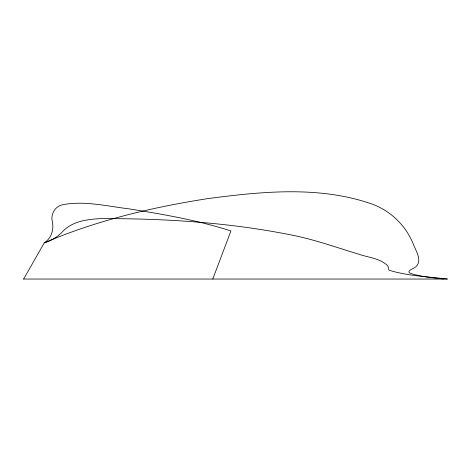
<?xml version="1.0" encoding="UTF-8"?>
<svg xmlns="http://www.w3.org/2000/svg" width="471" height="471" viewBox="0 0 471 471"><rect width="100%" height="100%" fill="white"/><g stroke="black" fill="none" stroke-linecap="round" stroke-linejoin="round"><path stroke-width="0.71" d="M212.78 279.038L230.931 230.961C197.596 220.21 162.99 214.258 128.465 208.777C106.652 206.157 84.297 200.499 62.402 204.791C55.713 206.221 51.274 212.939 51.945 219.621C54.265 228.364 52.216 237.561 44.256 242.848L23.632 279.038M23.55 279.038L447.45 279.038C428.563 276.83 409.275 275.988 390.895 270.796C387.015 270.654 389.446 266.98 387.239 265.308C379.39 258.102 367.939 257.449 358.307 254.063C337.419 247.77 316.818 240.381 295.447 235.818C231.349 222.595 165.474 218.344 100.135 218.65C86.894 219.345 72.069 221.341 62.602 231.644C57.615 236.937 51.245 240.816 44.256 242.848C96.526 220.393 152.327 207.24 208.388 198.526C261.852 191.55 318.202 185.851 370.23 203.425C389.57 209.842 405.378 224.791 413.091 243.607C415.51 250.448 422.77 260.292 415.97 266.698C414.027 268.747 404.136 271.349 411.672 273.792C422.116 276.813 433.02 277.749 443.782 279.038"/></g></svg>
